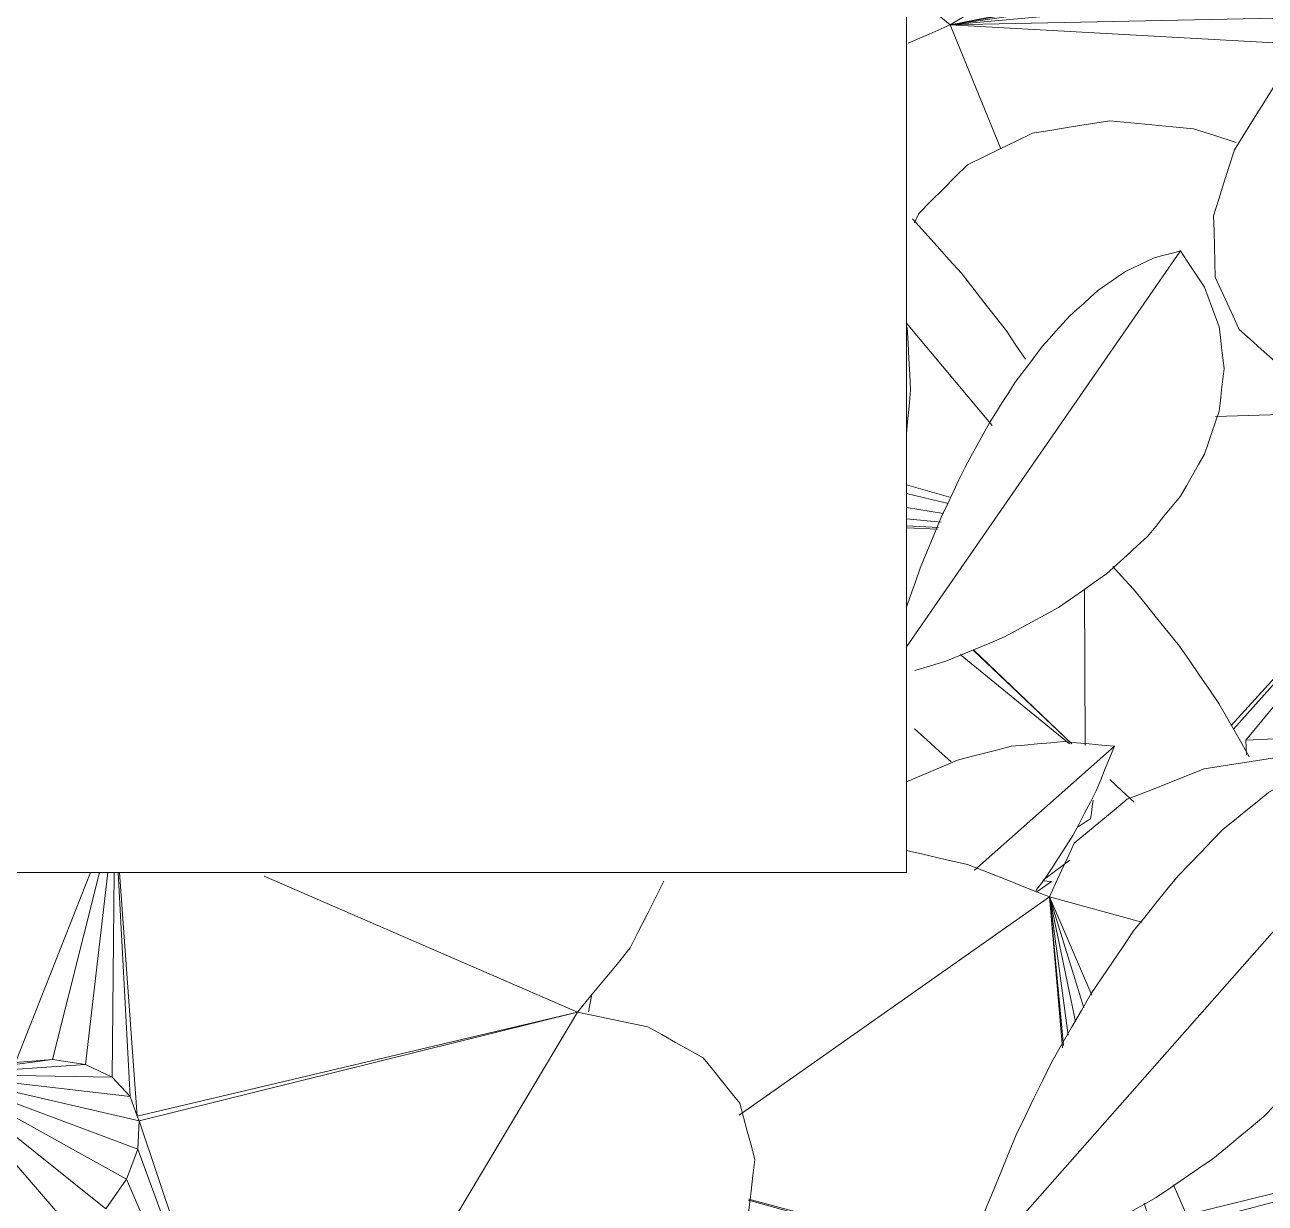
# Model space of a CAD drawing. Header units: metres. Extents: x 13.9 to 26.7, y -0.2 to 3.2.
# Drawn here: x 16.953 to 17.0349, y 2.6209 to 2.6988 of the extents above; entities that cross this region are included whole.
import ezdxf

# ---------------------------------------------------------------- set-up
doc = ezdxf.new("R2010")
doc.units = ezdxf.units.M
for name, color, linetype, lineweight in [('Importações nas famílias', 10, 'Continuous', 5), ('Quadro estrutural', 7, 'Continuous', 5), ('Vegetação', 7, 'Continuous', 5)]:
    doc.layers.add(name, color=color, linetype=linetype, lineweight=lineweight)

# ---------------------------------------------------------------- blocks, each defined once
blk = doc.blocks.new('Planta_pergolado_12200 - plantas pergolado_skp_Component_17-V1602-Corte 1')
at = {"layer": 'Importações nas famílias'}
blk.add_line((17.020197, 2.642233), (17.020814, 2.642193), dxfattribs=at)
blk = doc.blocks.new('Planta_pergolado_12200 - plantas pergolado_skp_Component_16-V1603-Corte 1')
blk.add_blockref('Planta_pergolado_12200 - plantas pergolado_skp_Component_17-V1602-Corte 1', (0, 0))
blk = doc.blocks.new('Planta_pergolado_12200 - plantas pergolado_skp_-3067458-Corte 1')
blk.add_blockref('Planta_pergolado_12200 - plantas pergolado_skp_Component_16-V1603-Corte 1', (0, 0))
blk = doc.blocks.new('Planta_pergolado_12200 - plantas pergolado_skp_Component_17-V1885-Corte 1')
at = {"layer": 'Importações nas famílias'}
for p, q in [((17.020681, 2.641182), (17.00019, 2.626758)), ((17.020681, 2.641182), (17.026786, 2.639504)), ((17.02348, 2.634688), (17.020681, 2.641182)), ((17.022952, 2.633843), (17.020681, 2.641182)), ((17.022392, 2.632946), (17.020681, 2.641182)), ((17.021913, 2.632039), (17.020681, 2.641182)), ((17.021603, 2.631349), (17.020681, 2.641182)), ((17.021535, 2.631197), (17.020681, 2.641182)), ((17.041787, 2.635381), (17.062458, 2.629701)), ((17.064515, 2.628782), (17.029734, 2.620174)), ((17.032399, 2.620194), (17.064535, 2.628774)), ((17.035124, 2.619813), (17.064569, 2.62876)), ((17.064614, 2.628741), (17.037723, 2.619058)), ((17.064666, 2.62872), (17.04002, 2.617979)), ((17.041857, 2.61665), (17.064717, 2.628698)), ((17.043109, 2.615163), (17.064761, 2.62868)), ((17.029734, 2.620174), (17.028882, 2.622152)), ((17.015319, 2.617113), (17.000816, 2.621149)), ((17.000833, 2.621211), (17.015388, 2.61732)), ((17.027311, 2.619755), (17.026941, 2.620952)), ((17.027311, 2.619755), (17.029734, 2.620174)), ((17.032399, 2.620194), (17.029734, 2.620174)), ((17.031984, 2.606381), (17.029734, 2.620174)), ((17.031984, 2.606381), (17.032399, 2.620194)), ((17.035124, 2.619813), (17.032399, 2.620194)), ((17.025295, 2.618965), (17.025104, 2.619885)), ((17.025295, 2.618965), (17.027311, 2.619755)), ((17.031984, 2.606381), (17.027311, 2.619755)), ((17.031984, 2.606381), (17.035124, 2.619813)), ((17.037723, 2.619058), (17.035124, 2.619813)), ((17.023822, 2.617858), (17.023648, 2.619151)), ((17.023822, 2.617858), (17.025295, 2.618965)), ((17.031984, 2.606381), (17.025295, 2.618965)), ((17.031984, 2.606381), (17.037723, 2.619058)), ((17.04002, 2.617979), (17.037723, 2.619058)), ((17.000062, 2.618383), (17.020277, 2.601633)), ((17.022893, 2.615313), (17.022631, 2.618383)), ((17.022995, 2.61651), (17.022819, 2.618383)), ((17.022995, 2.61651), (17.023822, 2.617858)), ((17.031984, 2.606381), (17.023822, 2.617858)), ((17.031984, 2.606381), (17.04002, 2.617979)), ((17.041487, 2.616917), (17.04002, 2.617979)), ((17.041487, 2.616917), (17.041857, 2.61665)), ((17.022868, 2.615012), (17.017583, 2.616482)), ((17.017956, 2.616633), (17.022893, 2.615313)), ((17.022893, 2.615313), (17.022995, 2.61651)), ((17.031984, 2.606381), (17.022995, 2.61651)), ((17.041857, 2.61665), (17.031984, 2.606381)), ((17.041857, 2.61665), (17.043109, 2.615163)), ((17.022868, 2.615012), (17.022893, 2.615313)), ((17.031984, 2.606381), (17.043109, 2.615163)), ((17.043109, 2.615163), (17.043692, 2.613617)), ((17.043109, 2.615163), (17.046217, 2.613568)), ((17.031984, 2.606381), (17.022868, 2.615012)), ((17.02345, 2.613466), (17.022868, 2.615012)), ((17.023018, 2.603988), (17.022868, 2.615012)), ((17.031984, 2.606381), (17.043692, 2.613617)), ((17.043692, 2.613617), (17.043565, 2.612119)), ((17.045813, 2.612644), (17.043692, 2.613617)), ((17.023206, 2.604099), (17.02345, 2.613466)), ((17.031984, 2.606381), (17.02345, 2.613466)), ((17.024703, 2.611979), (17.02345, 2.613466)), ((17.024703, 2.611979), (17.023734, 2.604409)), ((17.031984, 2.606381), (17.024703, 2.611979)), ((17.031984, 2.606381), (17.043565, 2.612119)), ((17.043565, 2.612119), (17.042737, 2.610771)), ((17.045175, 2.611489), (17.043565, 2.612119)), ((17.026519, 2.610582), (17.02482, 2.605011)), ((17.042737, 2.610771), (17.031984, 2.606381)), ((17.042737, 2.610771), (17.041855, 2.610107)), ((17.043705, 2.610459), (17.042737, 2.610771)), ((17.031984, 2.606381), (17.041265, 2.609664)), ((17.041265, 2.609664), (17.039249, 2.608874)), ((17.041855, 2.610107), (17.041265, 2.609664)), ((17.042086, 2.609451), (17.041265, 2.609664)), ((17.028534, 2.609033), (17.026652, 2.605676)), ((17.039249, 2.608874), (17.031984, 2.606381)), ((17.039249, 2.608874), (17.03724, 2.608527)), ((17.040763, 2.608554), (17.039249, 2.608874)), ((17.029693, 2.608177), (17.027649, 2.605436)), ((17.039308, 2.607532), (17.036618, 2.607971)), ((17.039363, 2.607577), (17.036733, 2.608011)), ((17.03979, 2.60792), (17.037613, 2.608313)), ((17.057512, 2.607772), (17.066676, 2.60307)), ((17.066676, 2.60307), (17.056135, 2.607197)), ((17.066676, 2.60307), (17.056945, 2.607536)), ((17.066676, 2.60307), (17.054079, 2.606339)), ((17.066676, 2.60307), (17.055139, 2.606781)), ((17.066676, 2.60307), (17.053425, 2.605874)), ((17.066676, 2.60307), (17.066516, 2.605864)), ((17.066676, 2.60307), (17.054492, 2.605268)), ((17.066676, 2.60307), (17.054826, 2.605025)), ((17.066676, 2.60307), (17.054867, 2.604996)), ((17.066676, 2.60307), (17.057919, 2.602315)), ((17.031908, 2.600071), (17.029975, 2.599904)), ((17.067968, 2.599643), (17.067898, 2.598813)), ((17.029933, 2.593064), (17.029277, 2.593538))]:
    blk.add_line(p, q, dxfattribs=at)
at = {"layer": 'Importações nas famílias', "flags": 128}
for points in [[(17.030891, 2.64963), (17.032443, 2.64987), (17.033995, 2.650111), (17.035546, 2.650352), (17.037098, 2.650592)], [(17.037098, 2.650592), (17.038801, 2.650549), (17.040504, 2.650505)], [(17.02582, 2.647613), (17.027088, 2.648117), (17.028356, 2.648621), (17.029623, 2.649126), (17.030891, 2.64963)], [(17.045618, 2.650094), (17.047326, 2.649771), (17.049035, 2.649447), (17.050743, 2.649123)], [(17.050743, 2.649123), (17.052311, 2.648546), (17.053879, 2.64797), (17.055447, 2.647393), (17.057016, 2.646816)], [(17.022317, 2.644714), (17.023193, 2.645439), (17.024068, 2.646164), (17.024944, 2.646888), (17.02582, 2.647613)], [(17.057016, 2.646816), (17.058309, 2.646036), (17.059603, 2.645256), (17.060897, 2.644476), (17.062191, 2.643696)], [(17.020681, 2.641182), (17.02109, 2.642065), (17.021499, 2.642948), (17.021908, 2.643831), (17.022317, 2.644714)], [(17.011243, 2.644226), (17.012314, 2.643981), (17.013795, 2.643643), (17.015276, 2.643304)], [(17.015276, 2.643304), (17.016627, 2.642774), (17.017979, 2.642243), (17.01933, 2.641712), (17.020681, 2.641182)], [(17.062191, 2.643696), (17.0631, 2.642779), (17.064009, 2.641863), (17.064918, 2.640946), (17.065826, 2.640029)], [(17.065826, 2.640029), (17.066273, 2.639054), (17.066719, 2.638078), (17.067165, 2.637103), (17.067612, 2.636128)], [(17.067612, 2.636128), (17.067557, 2.635177), (17.067503, 2.634227)], [(17.072645, 2.602935), (17.071153, 2.602969), (17.06966, 2.603003), (17.068168, 2.603037), (17.066676, 2.60307)], [(17.066676, 2.60307), (17.066999, 2.602214), (17.067322, 2.601357), (17.067645, 2.6005), (17.067968, 2.599643)], [(17.035025, 2.590672), (17.033752, 2.59127), (17.032479, 2.591868), (17.031206, 2.592466), (17.029933, 2.593064)], [(17.065035, 2.592718), (17.064219, 2.592104), (17.063402, 2.59149), (17.062704, 2.590965)], [(17.040789, 2.588996), (17.039348, 2.589415), (17.037907, 2.589834), (17.036466, 2.590253), (17.035025, 2.590672)], [(17.042993, 2.588688), (17.0423, 2.588785), (17.040789, 2.588996)]]:
    blk.add_lwpolyline(points, dxfattribs=at)
blk = doc.blocks.new('Planta_pergolado_12200 - plantas pergolado_skp_Component_16-V1886-Corte 1')
blk.add_blockref('Planta_pergolado_12200 - plantas pergolado_skp_Component_17-V1885-Corte 1', (0, 0))
blk = doc.blocks.new('Planta_pergolado_12200 - plantas pergolado_skp_-V1928-Corte 1')
blk.add_blockref('Planta_pergolado_12200 - plantas pergolado_skp_Component_16-V1886-Corte 1', (0, 0))
blk = doc.blocks.new('Planta_pergolado_12200 - plantas pergolado_skp_-3067462-Corte 1')
blk.add_blockref('Planta_pergolado_12200 - plantas pergolado_skp_-V1928-Corte 1', (0, 0))
blk = doc.blocks.new('Planta_pergolado_12200 - plantas pergolado_skp_Component_17-V2053-Corte 1')
at = {"layer": 'Importações nas famílias'}
for p, q in [((17.037924, 2.729031), (17.037281, 2.729008)), ((17.025666, 2.727445), (17.024423, 2.727143)), ((17.049959, 2.724491), (17.049091, 2.725387)), ((17.030746, 2.708721), (17.01412, 2.69875)), ((17.01412, 2.69875), (17.040807, 2.70398)), ((17.041066, 2.703573), (17.01412, 2.69875)), ((17.01412, 2.69875), (17.041066, 2.702629)), ((17.040734, 2.701146), (17.041907, 2.702275)), ((17.042091, 2.701991), (17.041066, 2.701352)), ((17.01412, 2.69875), (17.040734, 2.701146)), ((17.039574, 2.699278), (17.042042, 2.701171)), ((17.039807, 2.699654), (17.040734, 2.701146)), ((17.039807, 2.699654), (17.039574, 2.699278)), ((17.039574, 2.699278), (17.01412, 2.69875)), ((17.017467, 2.690561), (17.01412, 2.69875)), ((17.038258, 2.697404), (17.01412, 2.69875)), ((17.039574, 2.699278), (17.039363, 2.698452))]:
    blk.add_line(p, q, dxfattribs=at)
at = {"layer": 'Importações nas famílias', "flags": 128}
for points in [[(17.044068, 2.727866), (17.042532, 2.728157), (17.040996, 2.728448), (17.03946, 2.72874), (17.037924, 2.729031)], [(17.049091, 2.725387), (17.047835, 2.726006), (17.04658, 2.726626), (17.045324, 2.727246), (17.044068, 2.727866)], [(17.024423, 2.727143), (17.022872, 2.72642), (17.021321, 2.725697), (17.01977, 2.724974), (17.01822, 2.724251)], [(17.01822, 2.724251), (17.01694, 2.723277), (17.015661, 2.722303), (17.014382, 2.721329), (17.013103, 2.720354)], [(17.013103, 2.720354), (17.012205, 2.719212), (17.011308, 2.71807)], [(17.011243, 2.701137), (17.012139, 2.700393), (17.013129, 2.699571), (17.01412, 2.69875)], [(17.01412, 2.69875), (17.012737, 2.698147), (17.011355, 2.697545)]]:
    blk.add_lwpolyline(points, dxfattribs=at)
blk = doc.blocks.new('Planta_pergolado_12200 - plantas pergolado_skp_Component_16-V2054-Corte 1')
blk.add_blockref('Planta_pergolado_12200 - plantas pergolado_skp_Component_17-V2053-Corte 1', (0, 0))
blk = doc.blocks.new('Planta_pergolado_12200 - plantas pergolado_skp_-V2060-Corte 1')
blk.add_blockref('Planta_pergolado_12200 - plantas pergolado_skp_Component_16-V2054-Corte 1', (0, 0))
blk = doc.blocks.new('Planta_pergolado_12200 - plantas pergolado_skp_-3067464-Corte 1')
blk.add_blockref('Planta_pergolado_12200 - plantas pergolado_skp_-V2060-Corte 1', (0, 0))
blk = doc.blocks.new('Planta_pergolado_12200 - plantas pergolado_skp_-3067465-Corte 1')
for name in ['Planta_pergolado_12200 - plantas pergolado_skp_-3067462-Corte 1', 'Planta_pergolado_12200 - plantas pergolado_skp_-3067464-Corte 1', 'Planta_pergolado_12200 - plantas pergolado_skp_-3067458-Corte 1']:
    blk.add_blockref(name, (0, 0))
blk = doc.blocks.new('Planta_pergolado_12200 - plantas pergolado_skp_Component_12-V2385-Corte 1')
at = {"layer": 'Importações nas famílias'}
blk.add_line((17.029339, 2.683827), (17.011243, 2.657673), dxfattribs=at)
at = {"layer": 'Importações nas famílias', "flags": 128}
for points in [[(17.027544, 2.68335), (17.027086, 2.68313), (17.026628, 2.68291), (17.02617, 2.682689), (17.025712, 2.682469)], [(17.029339, 2.683827), (17.02889, 2.683708), (17.028441, 2.683588), (17.027993, 2.683469), (17.027544, 2.68335)], [(17.030923, 2.681422), (17.030527, 2.682023), (17.030131, 2.682624), (17.029735, 2.683225), (17.029339, 2.683827)], [(17.025712, 2.682469), (17.02525, 2.68215), (17.024788, 2.68183), (17.024326, 2.681511), (17.023864, 2.681192)], [(17.023864, 2.681192), (17.023402, 2.680777), (17.022941, 2.680362), (17.02248, 2.679947), (17.022019, 2.679533)], [(17.031888, 2.678815), (17.031647, 2.679466), (17.031406, 2.680118), (17.031165, 2.68077), (17.030923, 2.681422)], [(17.022019, 2.679533), (17.021564, 2.679027), (17.021109, 2.678522), (17.020654, 2.678016), (17.020199, 2.677511)], [(17.03221, 2.676067), (17.03213, 2.676754), (17.032049, 2.677441), (17.031969, 2.678128), (17.031888, 2.678815)], [(17.020199, 2.677511), (17.019755, 2.67692), (17.019311, 2.67633), (17.018867, 2.675739), (17.018423, 2.675148)], [(17.031883, 2.673243), (17.031965, 2.673949), (17.032047, 2.674655), (17.032129, 2.675361), (17.03221, 2.676067)], [(17.018423, 2.675148), (17.017995, 2.674479), (17.017568, 2.67381), (17.01714, 2.673141), (17.016712, 2.672471)], [(17.016712, 2.672471), (17.016305, 2.671731), (17.015898, 2.670991), (17.015491, 2.67025), (17.015084, 2.66951)], [(17.030913, 2.670408), (17.031156, 2.671117), (17.031398, 2.671825), (17.031641, 2.672534), (17.031883, 2.673243)], [(17.029324, 2.66763), (17.029722, 2.668324), (17.030119, 2.669019), (17.030516, 2.669713), (17.030913, 2.670408)], [(17.015084, 2.66951), (17.014703, 2.668706), (17.014321, 2.667903), (17.01394, 2.6671), (17.013558, 2.666297)], [(17.027153, 2.664973), (17.027696, 2.665637), (17.028239, 2.666301), (17.028781, 2.666966), (17.029324, 2.66763)], [(17.013558, 2.666297), (17.013206, 2.665439), (17.012854, 2.664582), (17.012502, 2.663725), (17.01215, 2.662867)], [(17.024451, 2.6625), (17.025126, 2.663118), (17.025802, 2.663737), (17.026477, 2.664355), (17.027153, 2.664973)], [(17.01215, 2.662867), (17.011832, 2.661965), (17.011513, 2.661064), (17.011243, 2.6603)], [(17.02128, 2.660269), (17.022073, 2.660827), (17.022865, 2.661385), (17.023658, 2.661942), (17.024451, 2.6625)], [(17.017717, 2.658332), (17.018607, 2.658816), (17.019498, 2.659301), (17.020389, 2.659785), (17.02128, 2.660269)], [(17.013843, 2.656735), (17.014811, 2.657134), (17.01578, 2.657534), (17.016748, 2.657933), (17.017717, 2.658332)], [(17.011797, 2.656125), (17.01282, 2.65643), (17.013843, 2.656735)]]:
    blk.add_lwpolyline(points, dxfattribs=at)
blk = doc.blocks.new('Planta_pergolado_12200 - plantas pergolado_skp_Component_12-V2386-Corte 1')
at = {"layer": 'Importações nas famílias', "flags": 128}
for points in [[(17.011513, 2.674627), (17.011456, 2.675665), (17.011398, 2.676702), (17.011341, 2.67774), (17.011283, 2.678777)], [(17.011243, 2.671772), (17.011315, 2.672535), (17.011414, 2.673581), (17.011513, 2.674627)]]:
    blk.add_lwpolyline(points, dxfattribs=at)
blk = doc.blocks.new('Planta_pergolado_12200 - plantas pergolado_skp_Component_12-V2387-Corte 1')
at = {"layer": 'Importações nas famílias'}
for p, q in [((17.015731, 2.642933), (17.024966, 2.651117)), ((17.019784, 2.641586), (17.020336, 2.6423))]:
    blk.add_line(p, q, dxfattribs=at)
at = {"layer": 'Importações nas famílias', "flags": 128}
for points in [[(17.021636, 2.651422), (17.020766, 2.651346), (17.019897, 2.651269), (17.019028, 2.651193), (17.018158, 2.651116)], [(17.024966, 2.651117), (17.024133, 2.651193), (17.023301, 2.65127), (17.022468, 2.651346), (17.021636, 2.651422)], [(17.018158, 2.651116), (17.017273, 2.650889), (17.016387, 2.650661), (17.015501, 2.650433), (17.014616, 2.650206)], [(17.023774, 2.648169), (17.024072, 2.648906), (17.02437, 2.649643), (17.024668, 2.65038), (17.024966, 2.651117)], [(17.014616, 2.650206), (17.013734, 2.649833), (17.012853, 2.649459), (17.011972, 2.649086), (17.011243, 2.648777)], [(17.022226, 2.64522), (17.022613, 2.645957), (17.023, 2.646695), (17.023387, 2.647432), (17.023774, 2.648169)], [(17.020336, 2.6423), (17.020809, 2.64303), (17.021281, 2.64376), (17.021753, 2.64449), (17.022226, 2.64522)]]:
    blk.add_lwpolyline(points, dxfattribs=at)
blk = doc.blocks.new('Planta_pergolado_12200 - plantas pergolado_skp_Component_17-V2388-Corte 1')
at = {"layer": 'Importações nas famílias'}
for p, q in [((17.011243, 2.679048), (17.016897, 2.672292)), ((17.011243, 2.668389), (17.014166, 2.667551)), ((17.011243, 2.667799), (17.013988, 2.66715)), ((17.011243, 2.666875), (17.013696, 2.666488)), ((17.011243, 2.666129), (17.013534, 2.665913)), ((17.01335, 2.665553), (17.011243, 2.665669)), ((17.013299, 2.665454), (17.011243, 2.665545)), ((17.023029, 2.651177), (17.022991, 2.661486)), ((17.014793, 2.657185), (17.022013, 2.651269)), ((17.022154, 2.651269), (17.015626, 2.657479)), ((17.015668, 2.657494), (17.022161, 2.651269))]:
    blk.add_line(p, q, dxfattribs=at)
at = {"layer": 'Importações nas famílias', "flags": 128}
for points in [[(17.011647, 2.685943), (17.012454, 2.685044), (17.01326, 2.684145), (17.014067, 2.683245), (17.014874, 2.682346)], [(17.014874, 2.682346), (17.015616, 2.681395), (17.016357, 2.680444), (17.017098, 2.679494), (17.017839, 2.678543)], [(17.017839, 2.678543), (17.018464, 2.677605), (17.019089, 2.676668)], [(17.024862, 2.662984), (17.025419, 2.66238), (17.026233, 2.661498)], [(17.026233, 2.661498), (17.026991, 2.660553), (17.02775, 2.659607), (17.028509, 2.658661), (17.029267, 2.657716)], [(17.029267, 2.657716), (17.029919, 2.65677), (17.030571, 2.655825), (17.031223, 2.65488), (17.031875, 2.653934)], [(17.031875, 2.653934), (17.032376, 2.653053), (17.032876, 2.652173), (17.033377, 2.651292), (17.033878, 2.650411)], [(17.014189, 2.650098), (17.013382, 2.650823), (17.012576, 2.651549), (17.01177, 2.652275)], [(17.026266, 2.647423), (17.025471, 2.648163), (17.024658, 2.64892)], [(17.023574, 2.64755), (17.023512, 2.64714), (17.023449, 2.64673), (17.023386, 2.64632)], [(17.023386, 2.64632), (17.023114, 2.646147), (17.022842, 2.645974), (17.02257, 2.645802)]]:
    blk.add_lwpolyline(points, dxfattribs=at)
blk = doc.blocks.new('Planta_pergolado_12200 - plantas pergolado_skp_Component_16-V2389-Corte 1')
for name in ['Planta_pergolado_12200 - plantas pergolado_skp_Component_17-V2388-Corte 1', 'Planta_pergolado_12200 - plantas pergolado_skp_Component_12-V2385-Corte 1', 'Planta_pergolado_12200 - plantas pergolado_skp_Component_12-V2386-Corte 1', 'Planta_pergolado_12200 - plantas pergolado_skp_Component_12-V2387-Corte 1']:
    blk.add_blockref(name, (0, 0))
blk = doc.blocks.new('Planta_pergolado_12200 - plantas pergolado_skp_Component_17-V2421-Corte 1')
at = {"layer": 'Importações nas famílias'}
for p, q in [((17.011773, 2.685688), (17.012056, 2.686301)), ((17.047648, 2.673335), (17.031645, 2.672901)), ((17.058745, 2.663226), (17.067135, 2.650957)), ((17.032674, 2.652493), (17.04076, 2.661372)), ((17.032831, 2.652244), (17.040957, 2.661346)), ((17.033637, 2.65151), (17.041685, 2.661253)), ((17.036035, 2.651636), (17.042859, 2.661103)), ((17.038705, 2.651398), (17.044447, 2.661098)), ((17.041505, 2.651096), (17.046055, 2.661016)), ((17.033637, 2.65151), (17.036035, 2.651636)), ((17.033682, 2.650557), (17.033637, 2.65151)), ((17.03586, 2.650224), (17.036035, 2.651636)), ((17.036035, 2.651636), (17.03788, 2.651291)), ((17.020298, 2.642301), (17.022024, 2.643605)), ((17.019846, 2.64151), (17.020814, 2.642195)), ((17.075863, 2.637049), (17.064361, 2.64137)), ((17.064604, 2.641031), (17.075863, 2.637028)), ((17.065052, 2.640406), (17.075976, 2.636951)), ((17.076049, 2.636878), (17.06565, 2.63957)), ((17.076124, 2.636803), (17.06631, 2.638649)), ((17.066777, 2.637792), (17.076192, 2.636735)), ((17.066925, 2.637067), (17.076245, 2.636682))]:
    blk.add_line(p, q, dxfattribs=at)
at = {"layer": 'Importações nas famílias', "flags": 128}
for points in [[(17.019569, 2.691604), (17.020843, 2.691806), (17.022116, 2.692008), (17.02339, 2.692211), (17.024663, 2.692413)], [(17.024663, 2.692413), (17.026048, 2.692283), (17.027433, 2.692152), (17.028818, 2.692022), (17.030203, 2.691892)], [(17.015269, 2.689519), (17.016344, 2.69004), (17.017419, 2.690561), (17.018494, 2.691082), (17.019569, 2.691604)], [(17.030203, 2.691892), (17.031605, 2.691438), (17.033007, 2.690983)], [(17.012056, 2.686301), (17.012859, 2.687106), (17.013663, 2.68791), (17.014466, 2.688715), (17.015269, 2.689519)]]:
    blk.add_lwpolyline(points, dxfattribs=at)
blk = doc.blocks.new('Planta_pergolado_12200 - plantas pergolado_skp_Component_16-V2422-Corte 1')
blk.add_blockref('Planta_pergolado_12200 - plantas pergolado_skp_Component_17-V2421-Corte 1', (0, 0))
blk = doc.blocks.new('Planta_pergolado_12200 - plantas pergolado_skp_-V2459-Corte 1')
blk.add_blockref('Planta_pergolado_12200 - plantas pergolado_skp_Component_16-V2422-Corte 1', (0, 0))
blk = doc.blocks.new('Planta_pergolado_12200 - plantas pergolado_skp_-3067418-Corte 1')
for name in ['Planta_pergolado_12200 - plantas pergolado_skp_-V2459-Corte 1', 'Planta_pergolado_12200 - plantas pergolado_skp_Component_16-V2389-Corte 1']:
    blk.add_blockref(name, (0, 0))
blk = doc.blocks.new('Planta_pergolado_12200 - plantas pergolado_skp_Component_17-V2550-Corte 1')
at = {"layer": 'Importações nas famílias', "flags": 128}
for points in [[(17.035636, 2.694882), (17.034949, 2.693788), (17.034263, 2.692694), (17.033576, 2.6916), (17.03289, 2.690506)], [(17.03289, 2.690506), (17.032548, 2.689417), (17.032206, 2.688327), (17.031865, 2.687237), (17.031523, 2.686147)], [(17.031523, 2.686147), (17.03155, 2.685136), (17.031577, 2.684125), (17.031603, 2.683113), (17.03163, 2.682102)], [(17.03163, 2.682102), (17.032023, 2.681238), (17.032416, 2.680374), (17.032809, 2.67951), (17.033202, 2.678646)], [(17.033202, 2.678646), (17.033935, 2.677988), (17.034668, 2.677331), (17.035401, 2.676673), (17.036134, 2.676015)]]:
    blk.add_lwpolyline(points, dxfattribs=at)
blk = doc.blocks.new('Planta_pergolado_12200 - plantas pergolado_skp_Component_16-V2551-Corte 1')
blk.add_blockref('Planta_pergolado_12200 - plantas pergolado_skp_Component_17-V2550-Corte 1', (0, 0))
blk = doc.blocks.new('Planta_pergolado_12200 - plantas pergolado_skp_Component_12-V2553-Corte 1')
at = {"layer": 'Importações nas famílias'}
blk.add_line((17.045599, 2.650383), (17.014763, 2.615446), dxfattribs=at)
at = {"layer": 'Importações nas famílias', "flags": 128}
for points in [[(17.03804, 2.649773), (17.038728, 2.650016), (17.039416, 2.650258), (17.040104, 2.650501), (17.040792, 2.650744)], [(17.040792, 2.650744), (17.041427, 2.650796), (17.042062, 2.650847), (17.042697, 2.650898), (17.043331, 2.650949)], [(17.043331, 2.650949), (17.043898, 2.650808), (17.044465, 2.650666), (17.045032, 2.650524), (17.045599, 2.650383)], [(17.045599, 2.650383), (17.045592, 2.649491), (17.045585, 2.648598), (17.045578, 2.647706), (17.045571, 2.646814)], [(17.035141, 2.648057), (17.035865, 2.648486), (17.03659, 2.648915), (17.037315, 2.649344), (17.03804, 2.649773)], [(17.032161, 2.645638), (17.032906, 2.646243), (17.033651, 2.646848), (17.034396, 2.647452), (17.035141, 2.648057)], [(17.045571, 2.646814), (17.045434, 2.64592), (17.045296, 2.645027), (17.045159, 2.644134), (17.045021, 2.64324)], [(17.029171, 2.642572), (17.029918, 2.643339), (17.030666, 2.644105), (17.031413, 2.644872), (17.032161, 2.645638)], [(17.045021, 2.64324), (17.044754, 2.642355), (17.044487, 2.641471), (17.04422, 2.640586), (17.043953, 2.639701)], [(17.026241, 2.638931), (17.026974, 2.639841), (17.027706, 2.640752), (17.028439, 2.641662), (17.029171, 2.642572)], [(17.043953, 2.639701), (17.04356, 2.638835), (17.043167, 2.637969), (17.042773, 2.637103), (17.04238, 2.636236)], [(17.02344, 2.634801), (17.024141, 2.635833), (17.024841, 2.636866), (17.025541, 2.637899), (17.026241, 2.638931)], [(17.04238, 2.636236), (17.041865, 2.635398), (17.04135, 2.63456), (17.040834, 2.633722), (17.040319, 2.632884)], [(17.020834, 2.630278), (17.021486, 2.631409), (17.022137, 2.632539), (17.022789, 2.63367), (17.02344, 2.634801)], [(17.040319, 2.632884), (17.039688, 2.632084), (17.039056, 2.631283), (17.038425, 2.630483), (17.037793, 2.629682)], [(17.018483, 2.625468), (17.019071, 2.626671), (17.019659, 2.627873), (17.020246, 2.629075), (17.020834, 2.630278)], [(17.037793, 2.629682), (17.037053, 2.628928), (17.036312, 2.628174), (17.035571, 2.62742), (17.03483, 2.626666)], [(17.03483, 2.626666), (17.033989, 2.625966), (17.033147, 2.625267), (17.032305, 2.624567), (17.031464, 2.623868)], [(17.016444, 2.620485), (17.016954, 2.621731), (17.017464, 2.622977), (17.017973, 2.624223), (17.018483, 2.625468)], [(17.031464, 2.623868), (17.03053, 2.623231), (17.029597, 2.622594), (17.028663, 2.621957), (17.02773, 2.62132)], [(17.02773, 2.62132), (17.026715, 2.620753), (17.025701, 2.620186), (17.024686, 2.619618), (17.023672, 2.619051)], [(17.014763, 2.615446), (17.015183, 2.616706), (17.015603, 2.617965), (17.016023, 2.619225), (17.016444, 2.620485)], [(17.023672, 2.619051), (17.022587, 2.61856), (17.021502, 2.618068), (17.020418, 2.617577), (17.019333, 2.617086)], [(17.019333, 2.617086), (17.01819, 2.616676), (17.017048, 2.616266), (17.015905, 2.615856), (17.014763, 2.615446)]]:
    blk.add_lwpolyline(points, dxfattribs=at)
blk = doc.blocks.new('Planta_pergolado_12200 - plantas pergolado_skp_Component_12-V2555-Corte 1')
at = {"layer": 'Importações nas famílias'}
blk.add_line((16.990466, 2.634716), (16.990254, 2.633592), dxfattribs=at)
blk = doc.blocks.new('Planta_pergolado_12200 - plantas pergolado_skp_Component_17-V2556-Corte 1')
at = {"layer": 'Importações nas famílias'}
for p, q in [((16.952412, 2.630242), (16.957372, 2.642776)), ((16.954862, 2.630426), (16.95796, 2.642776)), ((16.957036, 2.630093), (16.958507, 2.642776)), ((16.958784, 2.629264), (16.958933, 2.642776)), ((16.95999, 2.627996), (16.959196, 2.642776)), ((16.960453, 2.626701), (16.959275, 2.642776)), ((16.968829, 2.64255), (16.989512, 2.633556)), ((16.989512, 2.633556), (16.960453, 2.626701)), ((16.960569, 2.626375), (16.989512, 2.633556)), ((16.989512, 2.633556), (16.970614, 2.60185)), ((16.950246, 2.629651), (16.957036, 2.630093)), ((16.951527, 2.63), (16.954862, 2.630426)), ((16.954862, 2.630426), (16.952412, 2.630242)), ((16.957036, 2.630093), (16.954862, 2.630426)), ((16.958784, 2.629264), (16.957036, 2.630093)), ((16.948859, 2.629093), (16.960569, 2.626375)), ((16.949178, 2.62924), (16.95999, 2.627996)), ((16.949568, 2.62942), (16.958784, 2.629264)), ((16.95999, 2.627996), (16.958784, 2.629264)), ((16.94819, 2.628734), (16.958384, 2.620575)), ((16.94819, 2.62841), (16.956513, 2.61877)), ((16.948357, 2.628862), (16.959738, 2.622534)), ((16.94859, 2.628969), (16.960483, 2.624512)), ((16.960453, 2.626701), (16.95999, 2.627996)), ((16.960569, 2.626375), (16.960453, 2.626701)), ((16.960483, 2.624512), (16.960569, 2.626375)), ((16.968588, 2.602576), (16.960569, 2.626375)), ((16.959738, 2.622534), (16.960483, 2.624512)), ((16.968506, 2.60259), (16.960483, 2.624512)), ((16.958384, 2.620575), (16.959738, 2.622534)), ((16.959738, 2.622534), (16.96832, 2.602622))]:
    blk.add_line(p, q, dxfattribs=at)
at = {"layer": 'Importações nas famílias', "flags": 128}
for points in [[(16.993002, 2.637798), (16.993555, 2.6389), (16.994108, 2.640001), (16.994661, 2.641102), (16.995214, 2.642204)], [(16.989512, 2.633556), (16.990385, 2.634617), (16.991257, 2.635677), (16.99213, 2.636738), (16.993002, 2.637798)], [(16.994168, 2.63259), (16.993004, 2.632832), (16.99184, 2.633073), (16.990676, 2.633315), (16.989512, 2.633556)], [(16.997824, 2.630545), (16.99691, 2.631056), (16.995996, 2.631567), (16.995082, 2.632079), (16.994168, 2.63259)], [(17.00023, 2.627559), (16.999629, 2.628305), (16.999027, 2.629052), (16.998425, 2.629798), (16.997824, 2.630545)], [(17.001224, 2.623836), (17.000976, 2.624767), (17.000727, 2.625698), (17.000479, 2.626628), (17.00023, 2.627559)], [(17.000737, 2.619631), (17.000859, 2.620682), (17.00098, 2.621734), (17.001102, 2.622785), (17.001224, 2.623836)]]:
    blk.add_lwpolyline(points, dxfattribs=at)
blk = doc.blocks.new('Planta_pergolado_12200 - plantas pergolado_skp_Component_16-V2557-Corte 1')
for name in ['Planta_pergolado_12200 - plantas pergolado_skp_Component_12-V2553-Corte 1', 'Planta_pergolado_12200 - plantas pergolado_skp_Component_17-V2556-Corte 1', 'Planta_pergolado_12200 - plantas pergolado_skp_Component_12-V2555-Corte 1']:
    blk.add_blockref(name, (0, 0))
blk = doc.blocks.new('Planta_pergolado_12200 - plantas pergolado_skp_-V2587-Corte 1')
for name in ['Planta_pergolado_12200 - plantas pergolado_skp_Component_16-V2551-Corte 1', 'Planta_pergolado_12200 - plantas pergolado_skp_Component_16-V2557-Corte 1']:
    blk.add_blockref(name, (0, 0))
blk = doc.blocks.new('Planta_pergolado_12200 - plantas pergolado_skp_-3067420-Corte 1')
blk.add_blockref('Planta_pergolado_12200 - plantas pergolado_skp_-V2587-Corte 1', (0, 0))
blk = doc.blocks.new('Planta_pergolado_12200 - plantas pergolado_skp_-3067421-Corte 1')
for name in ['Planta_pergolado_12200 - plantas pergolado_skp_-3067420-Corte 1', 'Planta_pergolado_12200 - plantas pergolado_skp_-3067418-Corte 1']:
    blk.add_blockref(name, (0, 0))
blk = doc.blocks.new('Planta_pergolado_12200 - Planta_pergolado_12200-3067476-Corte 1')
for name in ['Planta_pergolado_12200 - plantas pergolado_skp_-3067465-Corte 1', 'Planta_pergolado_12200 - plantas pergolado_skp_-3067421-Corte 1']:
    blk.add_blockref(name, (0, 0))
blk = doc.blocks.new('Tram - Tram-3151188-Corte 1')
at = {"layer": 'Quadro estrutural', "lineweight": 20}
for p, q in [((16.454101, 2.642776), (16.454101, 2.782776)), ((16.354101, 2.642776), (16.454101, 2.642776))]:
    blk.add_line(p, q, dxfattribs=at)

msp = doc.modelspace()

# ---------------------------------------------------------------- block references
at = {"layer": 'Quadro estrutural', "color": 10}
msp.add_blockref('Tram - Tram-3151188-Corte 1', (0.557143, 0), dxfattribs=at)
at = {"layer": 'Vegetação', "color": 10}
msp.add_blockref('Planta_pergolado_12200 - Planta_pergolado_12200-3067476-Corte 1', (0, 0), dxfattribs=at)

doc.saveas('drawing.dxf')
